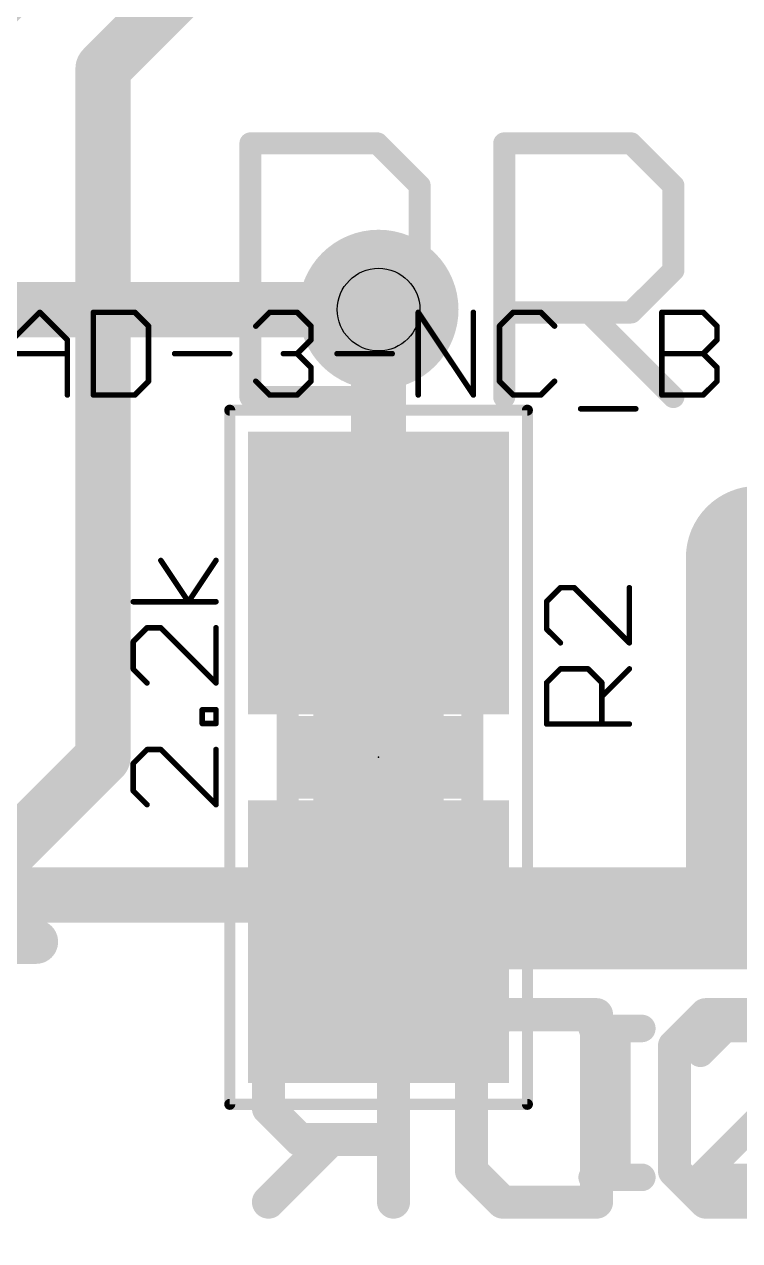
# Model space of a CAD drawing. Extents: x -33 to 74, y -15 to 28.
# Drawn here: x 6.31 to 9.6, y 4.44 to 10.05 of the extents above; entities that cross this region are included whole.
import ezdxf

# ---------------------------------------------------------------- set-up
doc = ezdxf.new("R2010")
doc.units = 0
for name, color, linetype in [('1', 12, 'CONTINUOUS'), ('16', 132, 'CONTINUOUS'), ('18', 110, 'CONTINUOUS'), ('21', 41, 'CONTINUOUS'), ('22', 40, 'CONTINUOUS'), ('23', 53, 'CONTINUOUS'), ('25', 253, 'CONTINUOUS'), ('27', 253, 'CONTINUOUS'), ('29', 40, 'CONTINUOUS'), ('31', 253, 'CONTINUOUS'), ('35', 253, 'CONTINUOUS'), ('39', 12, 'CONTINUOUS'), ('44', 253, 'CONTINUOUS'), ('51', 53, 'CONTINUOUS')]:
    doc.layers.add(name, color=color, linetype=linetype)

# ---------------------------------------------------------------- blocks, each defined once
blk = doc.blocks.new('RECT')
blk.add_solid([(-0.5, -0.5), (0.5, -0.5), (-0.5, 0.5), (0.5, 0.5)])
blk = doc.blocks.new('ROUNDV')
at = {"const_width": 0.5}
blk.add_lwpolyline([(0, -0.25, 1), (0, 0.25, 1), (0, -0.25)], format="xyb", dxfattribs=at)

msp = doc.modelspace()

# ---------------------------------------------------------------- linework, layer by layer
at = {"layer": '1', "const_width": 0.254}
for points in [[(7.3388, 11.3075), (5.715, 9.6837)], [(7.6325, 10.8075), (6.6675, 9.8425)], [(6.6675, 9.8425), (6.6675, 6.6675)], [(7.9375, 7.5175), (7.9375, 8.7313)], [(6.6675, 6.6675), (1.27, 1.27)], [(7.9375, 5.8175), (9.945, 5.8175)]]:
    msp.add_lwpolyline(points, dxfattribs=at)
at = {"layer": '1', "const_width": 0.127}
for points in [[(6.731, 9.8425, 1), (6.604, 9.8425)], [(6.6226, 9.8874, 1), (6.7124, 9.7976)], [(8.001, 8.7313, 1), (7.874, 8.7313)], [(7.874, 7.5175, 1), (8.001, 7.5175)], [(6.7124, 6.6226, 1), (6.6226, 6.7124)], [(6.604, 6.6675, 1), (6.731, 6.6675)], [(7.9375, 5.881, 1), (7.9375, 5.754)]]:
    msp.add_lwpolyline(points, format="xyb", dxfattribs=at)
at = {"layer": '16', "const_width": 0.254}
for points in [[(7.9375, 8.7313), (6.0325, 8.7313)], [(12.065, 6.0325), (1.5875, 6.0325)]]:
    msp.add_lwpolyline(points, dxfattribs=at)
at = {"layer": '16', "const_width": 0.127}
msp.add_lwpolyline([(7.9375, 8.6678, 1), (7.9375, 8.7948)], format="xyb", dxfattribs=at)
at = {"layer": '21'}
for points, const_width in [([(9.6837, 7.8422, 0.4142), (9.4298, 7.5883)], 0.1524), ([(9.4679, 7.5883, 1), (9.3917, 7.5883)], 0.0762), ([(9.3917, 7.5883, 1), (9.4679, 7.5883)], 0.0762), ([(9.4298, 6.0643, 0.4142), (9.6837, 5.8102)], 0.1524), ([(9.4679, 6.0643, 1), (9.3917, 6.0643)], 0.0762), ([(9.3917, 6.0643, 1), (9.4679, 6.0643)], 0.0762), ([(6.359, 5.7658, 1), (6.359, 5.8674)], 0.1016), ([(8.9218, 5.4489, 1), (8.9218, 5.3854)], 0.0635), ([(9.0679, 5.4171, 1), (9.0044, 5.4171)], 0.0635), ([(9.1505, 5.3854, 1), (9.1505, 5.4489)], 0.0635), ([(9.5351, 5.4489, 1), (9.5351, 5.3854)], 0.0635), ([(9.5575, 5.3947, 1), (9.5126, 5.4396)], 0.0635), ([(9.3982, 5.3252, 1), (9.4431, 5.2803)], 0.0635), ([(8.9218, 4.7625, 1), (8.9218, 4.699)], 0.0635), ([(9.1505, 4.699, 1), (9.1505, 4.7625)], 0.0635), ([(9.4207, 4.7625, 1), (9.4207, 4.699)], 0.0635), ([(9.3982, 4.7532, 1), (9.4431, 4.7083)], 0.0635), ([(9.0044, 4.7308, 1), (9.0679, 4.7308)], 0.0635)]:
    msp.add_lwpolyline(points, format="xyb", dxfattribs=dict(at, const_width=const_width))
for points, const_width in [([(9.4298, 7.5883), (9.4298, 6.0643)], 0.1524), ([(5.6471, 5.8166), (6.359, 5.8166)], 0.2032), ([(8.9218, 5.4171), (9.1505, 5.4171)], 0.127), ([(9.0361, 4.7308), (9.0361, 5.4171)], 0.127), ([(9.5351, 5.4171), (9.4207, 5.3027)], 0.127), ([(9.7639, 5.4171), (9.5351, 5.4171)], 0.127), ([(9.4207, 4.7308), (9.8783, 5.1883)], 0.127), ([(8.9218, 4.7308), (9.1505, 4.7308)], 0.127), ([(9.8783, 4.7308), (9.4207, 4.7308)], 0.127)]:
    msp.add_lwpolyline(points, dxfattribs=dict(at, const_width=const_width))
at = {"layer": '22', "const_width": 0.1524}
for points in [[(7.5741, 5.4808), (7.43, 5.3367)], [(8.0063, 5.4808), (7.5741, 5.4808)], [(8.0063, 4.6165), (8.0063, 5.4808)], [(8.3656, 5.3367), (8.5096, 5.4808)], [(8.5096, 5.4808), (8.9418, 5.4808)], [(8.9418, 5.4808), (8.9418, 4.6165)], [(9.3011, 5.3367), (9.4451, 5.4808)], [(9.4451, 5.4808), (9.8773, 5.4808)], [(7.43, 5.3367), (7.43, 5.0486)], [(8.3656, 4.7605), (8.3656, 5.3367)], [(9.3011, 4.7605), (9.3011, 5.3367)], [(7.43, 5.0486), (7.5741, 4.9046)], [(7.7181, 4.9046), (7.43, 4.6165)], [(7.5741, 4.9046), (8.0063, 4.9046)], [(8.5096, 4.6165), (8.3656, 4.7605)], [(9.4451, 4.6165), (9.3011, 4.7605)], [(8.9418, 4.6165), (8.5096, 4.6165)], [(9.8773, 4.6165), (9.4451, 4.6165)]]:
    msp.add_lwpolyline(points, dxfattribs=at)
at = {"layer": '22', "const_width": 0.0762}
for points in [[(7.5741, 5.5189, 1), (7.5741, 5.4427)], [(7.601, 5.4538, 1), (7.5471, 5.5077)], [(8.0444, 5.4808, 1), (7.9682, 5.4808)], [(8.0063, 5.4427, 1), (8.0063, 5.5189)], [(8.5096, 5.5189, 1), (8.5096, 5.4427)], [(8.5366, 5.4538, 1), (8.4827, 5.5077)], [(8.9799, 5.4808, 1), (8.9037, 5.4808)], [(8.9418, 5.4427, 1), (8.9418, 5.5189)], [(9.4451, 5.5189, 1), (9.4451, 5.4427)], [(9.4721, 5.4538, 1), (9.4182, 5.5077)], [(7.4681, 5.3367, 1), (7.3919, 5.3367)], [(7.4031, 5.3637, 1), (7.457, 5.3098)], [(8.3386, 5.3637, 1), (8.3925, 5.3098)], [(8.4037, 5.3367, 1), (8.3275, 5.3367)], [(9.2741, 5.3637, 1), (9.328, 5.3098)], [(9.3392, 5.3367, 1), (9.263, 5.3367)], [(7.457, 5.0756, 1), (7.4031, 5.0217)], [(7.3919, 5.0486, 1), (7.4681, 5.0486)], [(7.5741, 4.9427, 1), (7.5741, 4.8665)], [(7.5471, 4.8776, 1), (7.601, 4.9315)], [(7.7451, 4.8776, 1), (7.6912, 4.9315)], [(8.0063, 4.8665, 1), (8.0063, 4.9427)], [(8.3925, 4.7874, 1), (8.3386, 4.7336)], [(9.328, 4.7874, 1), (9.2741, 4.7336)], [(8.3275, 4.7605, 1), (8.4037, 4.7605)], [(9.263, 4.7605, 1), (9.3392, 4.7605)], [(7.4031, 4.6434, 1), (7.457, 4.5895)], [(7.9682, 4.6165, 1), (8.0444, 4.6165)], [(8.5096, 4.6546, 1), (8.5096, 4.5784)], [(8.4827, 4.5895, 1), (8.5366, 4.6434)], [(8.9037, 4.6165, 1), (8.9799, 4.6165)], [(8.9418, 4.5784, 1), (8.9418, 4.6546)], [(9.4451, 4.6546, 1), (9.4451, 4.5784)], [(9.4182, 4.5895, 1), (9.4721, 4.6434)]]:
    msp.add_lwpolyline(points, format="xyb", dxfattribs=at)
at = {"layer": '23'}
msp.add_point((7.9375, 6.6675), dxfattribs=at)
at = {"layer": '25', "const_width": 0.0254}
for points in [[(8.7754, 7.4492), (8.7119, 7.3857)], [(8.839, 7.4492), (8.7754, 7.4492)], [(9.0932, 7.195), (8.839, 7.4492)], [(9.0932, 7.4492), (9.0932, 7.195)], [(8.7119, 7.3857), (8.7119, 7.2585)], [(8.7119, 7.2585), (8.7754, 7.195)], [(8.7119, 7.0114), (8.7754, 7.075)], [(8.7754, 7.075), (8.9025, 7.075)], [(8.9025, 7.075), (8.9661, 7.0114)], [(8.9661, 6.9479), (9.0932, 7.075)], [(8.7119, 6.8208), (8.7119, 7.0114)], [(8.9661, 7.0114), (8.9661, 6.8208)], [(9.0932, 6.8208), (8.7119, 6.8208)]]:
    msp.add_lwpolyline(points, dxfattribs=at)
at = {"layer": '25', "const_width": 0.0127}
for points in [[(8.7754, 7.4556, 1), (8.7754, 7.4429)], [(8.7799, 7.4447, 1), (8.7709, 7.4537)], [(8.8435, 7.4537, 1), (8.8345, 7.4447)], [(8.839, 7.4429, 1), (8.839, 7.4556)], [(9.0996, 7.4492, 1), (9.0869, 7.4492)], [(8.7182, 7.3857, 1), (8.7055, 7.3857)], [(8.7074, 7.3901, 1), (8.7164, 7.3812)], [(8.7164, 7.263, 1), (8.7074, 7.2541)], [(8.7055, 7.2585, 1), (8.7182, 7.2585)], [(8.7709, 7.1905, 1), (8.7799, 7.1995)], [(9.0869, 7.195, 1), (9.0996, 7.195)], [(9.0887, 7.1905, 1), (9.0977, 7.1995)], [(8.7754, 7.0814, 1), (8.7754, 7.0686)], [(8.7799, 7.0705, 1), (8.7709, 7.0795)], [(8.907, 7.0795, 1), (8.898, 7.0705)], [(8.9025, 7.0686, 1), (8.9025, 7.0814)], [(9.0977, 7.0705, 1), (9.0887, 7.0795)], [(8.7182, 7.0114, 1), (8.7055, 7.0114)], [(8.7074, 7.0159, 1), (8.7164, 7.007)], [(8.9724, 7.0114, 1), (8.9597, 7.0114)], [(8.9616, 7.007, 1), (8.9706, 7.0159)], [(8.9616, 6.9524, 1), (8.9706, 6.9434)], [(8.7119, 6.8271, 1), (8.7119, 6.8144)], [(8.7055, 6.8208, 1), (8.7182, 6.8208)], [(8.9597, 6.8208, 1), (8.9724, 6.8208)], [(9.0932, 6.8144, 1), (9.0932, 6.8271)]]:
    msp.add_lwpolyline(points, format="xyb", dxfattribs=at)
at = {"layer": '27'}
for points, const_width in [([(7.3725, 9.4977, 1), (7.3216, 9.4977)], 0.0508), ([(7.3471, 9.5231, 1), (7.3471, 9.4723)], 0.0508), ([(7.9497, 9.5157, 1), (7.9138, 9.4797)], 0.0508), ([(7.9317, 9.4723, 1), (7.9317, 9.5231)], 0.0508), ([(8.5418, 9.4977, 1), (8.491, 9.4977)], 0.0508), ([(8.5164, 9.5231, 1), (8.5164, 9.4723)], 0.0508), ([(9.1191, 9.5157, 1), (9.0832, 9.4797)], 0.0508), ([(9.1011, 9.4723, 1), (9.1011, 9.5231)], 0.0508), ([(8.152, 9.3028, 1), (8.1012, 9.3028)], 0.0508), ([(8.1087, 9.2848, 1), (8.1446, 9.3208)], 0.0508), ([(9.3214, 9.3028, 1), (9.2706, 9.3028)], 0.0508), ([(9.2781, 9.2848, 1), (9.314, 9.3208)], 0.0508), ([(9.2706, 8.913, 1), (9.3214, 8.913)], 0.0508), ([(9.314, 8.895, 1), (9.2781, 8.931)], 0.0508), ([(8.5164, 8.7435, 1), (8.5164, 8.6927)], 0.0508), ([(8.9242, 8.7361, 1), (8.8883, 8.7001)], 0.0508), ([(9.0832, 8.7361, 1), (9.1191, 8.7001)], 0.0508), ([(9.1011, 8.6927, 1), (9.1011, 8.7435)], 0.0508), ([(6.3807, 8.7234, 1), (6.3717, 8.7144)], 0.0127), ([(6.3807, 8.7144, 1), (6.3717, 8.7234)], 0.0127), ([(6.6233, 8.7252, 1), (6.6233, 8.7125)], 0.0127), ([(6.6297, 8.7189, 1), (6.617, 8.7189)], 0.0127), ([(6.8185, 8.7234, 1), (6.8095, 8.7144)], 0.0127), ([(6.814, 8.7125, 1), (6.814, 8.7252)], 0.0127), ([(7.4353, 8.7252, 1), (7.4353, 8.7125)], 0.0127), ([(7.4398, 8.7144, 1), (7.4308, 8.7234)], 0.0127), ([(7.5669, 8.7234, 1), (7.5579, 8.7144)], 0.0127), ([(7.5624, 8.7125, 1), (7.5624, 8.7252)], 0.0127), ([(8.1265, 8.7189, 1), (8.1138, 8.7189)], 0.0127), ([(8.1254, 8.7224, 1), (8.1149, 8.7154)], 0.0127), ([(8.3807, 8.7189, 1), (8.368, 8.7189)], 0.0127), ([(8.5579, 8.7252, 1), (8.5579, 8.7125)], 0.0127), ([(8.5624, 8.7144, 1), (8.5534, 8.7234)], 0.0127), ([(8.6895, 8.7234, 1), (8.6805, 8.7144)], 0.0127), ([(8.685, 8.7125, 1), (8.685, 8.7252)], 0.0127), ([(9.2491, 8.7189, 1), (9.2364, 8.7189)], 0.0127), ([(9.2428, 8.7252, 1), (9.2428, 8.7125)], 0.0127), ([(9.4379, 8.7234, 1), (9.4289, 8.7144)], 0.0127), ([(9.4334, 8.7125, 1), (9.4334, 8.7252)], 0.0127), ([(6.8839, 8.6553, 1), (6.8712, 8.6553)], 0.0127), ([(6.873, 8.6508, 1), (6.882, 8.6598)], 0.0127), ([(7.3672, 8.6598, 1), (7.3762, 8.6508)], 0.0127), ([(7.6323, 8.6553, 1), (7.6196, 8.6553)], 0.0127), ([(7.6215, 8.6508, 1), (7.6304, 8.6598)], 0.0127), ([(8.5007, 8.6553, 1), (8.488, 8.6553)], 0.0127), ([(8.4899, 8.6598, 1), (8.4988, 8.6508)], 0.0127), ([(8.7441, 8.6508, 1), (8.7531, 8.6598)], 0.0127), ([(9.5033, 8.6553, 1), (9.4906, 8.6553)], 0.0127), ([(9.4925, 8.6508, 1), (9.5015, 8.6598)], 0.0127), ([(6.5097, 8.5918, 1), (6.497, 8.5918)], 0.0127), ([(6.4988, 8.5873, 1), (6.5078, 8.5963)], 0.0127), ([(7.6196, 8.5918, 1), (7.6323, 8.5918)], 0.0127), ([(7.6304, 8.5873, 1), (7.6215, 8.5963)], 0.0127), ([(9.4906, 8.5918, 1), (9.5033, 8.5918)], 0.0127), ([(9.5015, 8.5873, 1), (9.4925, 8.5963)], 0.0127), ([(6.5033, 8.5219, 1), (6.5033, 8.5346)], 0.0127), ([(6.9975, 8.5346, 1), (6.9975, 8.5219)], 0.0127), ([(7.2517, 8.5219, 1), (7.2517, 8.5346)], 0.0127), ([(7.4988, 8.5346, 1), (7.4988, 8.5219)], 0.0127), ([(7.5669, 8.5327, 1), (7.5579, 8.5237)], 0.0127), ([(7.5579, 8.5327, 1), (7.5669, 8.5237)], 0.0127), ([(7.5624, 8.5219, 1), (7.5624, 8.5346)], 0.0127), ([(7.7459, 8.5346, 1), (7.7459, 8.5219)], 0.0127), ([(8.0002, 8.5219, 1), (8.0002, 8.5346)], 0.0127), ([(8.1012, 8.5232, 1), (8.152, 8.5232)], 0.0508), ([(8.1446, 8.5052, 1), (8.1087, 8.5412)], 0.0508), ([(9.2428, 8.5346, 1), (9.2428, 8.5219)], 0.0127), ([(9.4379, 8.5327, 1), (9.4289, 8.5237)], 0.0127), ([(9.4289, 8.5327, 1), (9.4379, 8.5237)], 0.0127), ([(9.4334, 8.5219, 1), (9.4334, 8.5346)], 0.0127), ([(7.6323, 8.4647, 1), (7.6196, 8.4647)], 0.0127), ([(7.6215, 8.4602, 1), (7.6304, 8.4691)], 0.0127), ([(9.5033, 8.4647, 1), (9.4906, 8.4647)], 0.0127), ([(9.4925, 8.4602, 1), (9.5015, 8.4691)], 0.0127), ([(6.882, 8.3966, 1), (6.873, 8.4056)], 0.0127), ([(7.3762, 8.4056, 1), (7.3672, 8.3966)], 0.0127), ([(7.6304, 8.3966, 1), (7.6215, 8.4056)], 0.0127), ([(8.4988, 8.4056, 1), (8.4899, 8.3966)], 0.0127), ([(8.7531, 8.3966, 1), (8.7441, 8.4056)], 0.0127), ([(9.5015, 8.3966, 1), (9.4925, 8.4056)], 0.0127), ([(6.8712, 8.4011, 1), (6.8839, 8.4011)], 0.0127), ([(7.3471, 8.3537, 1), (7.3471, 8.3029)], 0.0508), ([(7.6196, 8.4011, 1), (7.6323, 8.4011)], 0.0127), ([(7.9138, 8.3463, 1), (7.9497, 8.3103)], 0.0508), ([(7.9317, 8.3029, 1), (7.9317, 8.3537)], 0.0508), ([(8.488, 8.4011, 1), (8.5007, 8.4011)], 0.0127), ([(9.2781, 8.3103, 1), (9.314, 8.3463)], 0.0508), ([(9.4906, 8.4011, 1), (9.5033, 8.4011)], 0.0127), ([(6.497, 8.3376, 1), (6.5097, 8.3376)], 0.0127), ([(6.6233, 8.3439, 1), (6.6233, 8.3312)], 0.0127), ([(6.617, 8.3376, 1), (6.6297, 8.3376)], 0.0127), ([(6.8095, 8.342, 1), (6.8185, 8.3331)], 0.0127), ([(6.814, 8.3312, 1), (6.814, 8.3439)], 0.0127), ([(7.3216, 8.3283, 1), (7.3725, 8.3283)], 0.0508), ([(7.4353, 8.3439, 1), (7.4353, 8.3312)], 0.0127), ([(7.4308, 8.3331, 1), (7.4398, 8.342)], 0.0127), ([(7.5579, 8.342, 1), (7.5669, 8.3331)], 0.0127), ([(7.5624, 8.3312, 1), (7.5624, 8.3439)], 0.0127), ([(8.1138, 8.3376, 1), (8.1265, 8.3376)], 0.0127), ([(8.368, 8.3376, 1), (8.3807, 8.3376)], 0.0127), ([(8.3691, 8.334, 1), (8.3796, 8.3411)], 0.0127), ([(8.491, 8.3283, 1), (8.5418, 8.3283)], 0.0508), ([(8.5579, 8.3439, 1), (8.5579, 8.3312)], 0.0127), ([(8.5534, 8.3331, 1), (8.5624, 8.342)], 0.0127), ([(8.6805, 8.342, 1), (8.6895, 8.3331)], 0.0127), ([(8.685, 8.3312, 1), (8.685, 8.3439)], 0.0127), ([(9.2428, 8.3439, 1), (9.2428, 8.3312)], 0.0127), ([(9.2364, 8.3376, 1), (9.2491, 8.3376)], 0.0127), ([(9.4289, 8.342, 1), (9.4379, 8.3331)], 0.0127), ([(9.4334, 8.3312, 1), (9.4334, 8.3439)], 0.0127), ([(8.8686, 8.2803, 1), (8.8686, 8.2676)], 0.0127), ([(9.1228, 8.2676, 1), (9.1228, 8.2803)], 0.0127), ([(6.9393, 7.5785, 1), (6.9287, 7.5715)], 0.0127), ([(7.1935, 7.5715, 1), (7.1829, 7.5785)], 0.0127), ([(6.8069, 7.3907, 1), (6.8069, 7.378)], 0.0127), ([(7.0558, 7.3879, 1), (7.0664, 7.3808)], 0.0127), ([(7.0558, 7.3808, 1), (7.0664, 7.3879)], 0.0127), ([(7.1882, 7.378, 1), (7.1882, 7.3907)], 0.0127), ([(6.8704, 7.2707, 1), (6.8704, 7.258)], 0.0127), ([(6.8749, 7.2599, 1), (6.8659, 7.2689)], 0.0127), ([(6.9385, 7.2689, 1), (6.9295, 7.2599)], 0.0127), ([(6.934, 7.258, 1), (6.934, 7.2707)], 0.0127), ([(7.1946, 7.2644, 1), (7.1818, 7.2644)], 0.0127), ([(6.8132, 7.2008, 1), (6.8005, 7.2008)], 0.0127), ([(6.8024, 7.2053, 1), (6.8114, 7.1963)], 0.0127), ([(6.8114, 7.0782, 1), (6.8024, 7.0692)], 0.0127), ([(6.8005, 7.0737, 1), (6.8132, 7.0737)], 0.0127), ([(6.8659, 7.0057, 1), (6.8749, 7.0146)], 0.0127), ([(7.1818, 7.0102, 1), (7.1946, 7.0102)], 0.0127), ([(7.1837, 7.0057, 1), (7.1927, 7.0146)], 0.0127), ([(7.131, 6.8866, 1), (7.1183, 6.8866)], 0.0127), ([(7.1246, 6.893, 1), (7.1246, 6.8803)], 0.0127), ([(7.1946, 6.8866, 1), (7.1818, 6.8866)], 0.0127), ([(7.1882, 6.8803, 1), (7.1882, 6.893)], 0.0127), ([(7.1246, 6.8294, 1), (7.1246, 6.8167)], 0.0127), ([(7.1183, 6.823, 1), (7.131, 6.823)], 0.0127), ([(7.1818, 6.823, 1), (7.1946, 6.823)], 0.0127), ([(7.1882, 6.8167, 1), (7.1882, 6.8294)], 0.0127), ([(6.8704, 6.7094, 1), (6.8704, 6.6967)], 0.0127), ([(6.8749, 6.6986, 1), (6.8659, 6.7075)], 0.0127), ([(6.9385, 6.7075, 1), (6.9295, 6.6986)], 0.0127), ([(6.934, 6.6967, 1), (6.934, 6.7094)], 0.0127), ([(7.1946, 6.7031, 1), (7.1818, 6.7031)], 0.0127), ([(6.8132, 6.6395, 1), (6.8005, 6.6395)], 0.0127), ([(6.8024, 6.644, 1), (6.8114, 6.635)], 0.0127), ([(6.8114, 6.5169, 1), (6.8024, 6.5079)], 0.0127), ([(6.8005, 6.5124, 1), (6.8132, 6.5124)], 0.0127), ([(6.8659, 6.4444, 1), (6.8749, 6.4533)], 0.0127), ([(7.1818, 6.4488, 1), (7.1946, 6.4488)], 0.0127), ([(7.1837, 6.4444, 1), (7.1927, 6.4533)], 0.0127)]:
    msp.add_lwpolyline(points, format="xyb", dxfattribs=dict(at, const_width=const_width))
for points, const_width in [([(7.3471, 9.4977), (7.3471, 8.3283)], 0.1016), ([(7.9317, 9.4977), (7.3471, 9.4977)], 0.1016), ([(8.1266, 9.3028), (7.9317, 9.4977)], 0.1016), ([(8.5164, 8.3283), (8.5164, 9.4977)], 0.1016), ([(8.5164, 9.4977), (9.1011, 9.4977)], 0.1016), ([(9.1011, 9.4977), (9.296, 9.3028)], 0.1016), ([(8.1266, 8.5232), (8.1266, 9.3028)], 0.1016), ([(9.296, 9.3028), (9.296, 8.913)], 0.1016), ([(9.296, 8.913), (9.1011, 8.7181)], 0.1016), ([(9.1011, 8.7181), (8.5164, 8.7181)], 0.1016), ([(8.9062, 8.7181), (9.296, 8.3283)], 0.1016), ([(6.2491, 8.5918), (6.3762, 8.7189)], 0.0254), ([(6.3762, 8.7189), (6.5033, 8.5918)], 0.0254), ([(6.6233, 8.7189), (6.6233, 8.3376)], 0.0254), ([(6.814, 8.7189), (6.6233, 8.7189)], 0.0254), ([(6.8775, 8.6553), (6.814, 8.7189)], 0.0254), ([(7.3717, 8.6553), (7.4353, 8.7189)], 0.0254), ([(7.4353, 8.7189), (7.5624, 8.7189)], 0.0254), ([(7.5624, 8.7189), (7.6259, 8.6553)], 0.0254), ([(8.1201, 8.3376), (8.1201, 8.7189)], 0.0254), ([(8.1201, 8.7189), (8.3744, 8.3376)], 0.0254), ([(8.3744, 8.3376), (8.3744, 8.7189)], 0.0254), ([(8.5579, 8.7189), (8.4944, 8.6553)], 0.0254), ([(8.685, 8.7189), (8.5579, 8.7189)], 0.0254), ([(8.7486, 8.6553), (8.685, 8.7189)], 0.0254), ([(9.2428, 8.3376), (9.2428, 8.7189)], 0.0254), ([(9.2428, 8.7189), (9.4334, 8.7189)], 0.0254), ([(9.4334, 8.7189), (9.497, 8.6553)], 0.0254), ([(6.8775, 8.4011), (6.8775, 8.6553)], 0.0254), ([(7.6259, 8.6553), (7.6259, 8.5918)], 0.0254), ([(8.4944, 8.6553), (8.4944, 8.4011)], 0.0254), ([(9.497, 8.6553), (9.497, 8.5918)], 0.0254), ([(6.5033, 8.5918), (6.5033, 8.3376)], 0.0254), ([(7.6259, 8.5918), (7.5624, 8.5282)], 0.0254), ([(9.497, 8.5918), (9.4334, 8.5282)], 0.0254), ([(6.2491, 8.5282), (6.5033, 8.5282)], 0.0254), ([(6.9975, 8.5282), (7.2517, 8.5282)], 0.0254), ([(7.5624, 8.5282), (7.4988, 8.5282)], 0.0254), ([(7.5624, 8.5282), (7.6259, 8.4647)], 0.0254), ([(7.7459, 8.5282), (8.0002, 8.5282)], 0.0254), ([(7.9317, 8.3283), (8.1266, 8.5232)], 0.1016), ([(9.2428, 8.5282), (9.4334, 8.5282)], 0.0254), ([(9.4334, 8.5282), (9.497, 8.4647)], 0.0254), ([(7.6259, 8.4647), (7.6259, 8.4011)], 0.0254), ([(9.497, 8.4647), (9.497, 8.4011)], 0.0254), ([(6.814, 8.3376), (6.8775, 8.4011)], 0.0254), ([(7.4353, 8.3376), (7.3717, 8.4011)], 0.0254), ([(7.6259, 8.4011), (7.5624, 8.3376)], 0.0254), ([(8.4944, 8.4011), (8.5579, 8.3376)], 0.0254), ([(8.685, 8.3376), (8.7486, 8.4011)], 0.0254), ([(9.497, 8.4011), (9.4334, 8.3376)], 0.0254), ([(7.3471, 8.3283), (7.9317, 8.3283)], 0.1016), ([(6.6233, 8.3376), (6.814, 8.3376)], 0.0254), ([(7.5624, 8.3376), (7.4353, 8.3376)], 0.0254), ([(8.5579, 8.3376), (8.685, 8.3376)], 0.0254), ([(9.4334, 8.3376), (9.2428, 8.3376)], 0.0254), ([(8.8686, 8.274), (9.1228, 8.274)], 0.0254), ([(7.0611, 7.3844), (6.934, 7.575)], 0.0254), ([(7.1882, 7.575), (7.0611, 7.3844)], 0.0254), ([(7.1882, 7.3844), (6.8069, 7.3844)], 0.0254), ([(6.8704, 7.2644), (6.8069, 7.2008)], 0.0254), ([(6.934, 7.2644), (6.8704, 7.2644)], 0.0254), ([(7.1882, 7.0102), (6.934, 7.2644)], 0.0254), ([(7.1882, 7.2644), (7.1882, 7.0102)], 0.0254), ([(6.8069, 7.2008), (6.8069, 7.0737)], 0.0254), ([(6.8069, 7.0737), (6.8704, 7.0102)], 0.0254), ([(7.1246, 6.823), (7.1246, 6.8866)], 0.0254), ([(7.1246, 6.8866), (7.1882, 6.8866)], 0.0254), ([(7.1882, 6.8866), (7.1882, 6.823)], 0.0254), ([(7.1882, 6.823), (7.1246, 6.823)], 0.0254), ([(6.8704, 6.7031), (6.8069, 6.6395)], 0.0254), ([(6.934, 6.7031), (6.8704, 6.7031)], 0.0254), ([(7.1882, 6.4488), (6.934, 6.7031)], 0.0254), ([(7.1882, 6.7031), (7.1882, 6.4488)], 0.0254), ([(6.8069, 6.6395), (6.8069, 6.5124)], 0.0254), ([(6.8069, 6.5124), (6.8704, 6.4488)], 0.0254)]:
    msp.add_lwpolyline(points, dxfattribs=dict(at, const_width=const_width))
at = {"layer": '39', "const_width": 0.0508}
for points in [[(7.2517, 5.0673), (7.2517, 8.2677)], [(7.2517, 8.2677), (8.6233, 8.2677)], [(8.6233, 8.2677), (8.6233, 5.0673)], [(8.6233, 5.0673), (7.2517, 5.0673)]]:
    msp.add_lwpolyline(points, dxfattribs=at)
at = {"layer": '39', "const_width": 0.0254}
for points in [[(7.2644, 8.2677, 1), (7.239, 8.2677)], [(7.2517, 8.2804, 1), (7.2517, 8.255)], [(8.636, 8.2677, 1), (8.6106, 8.2677)], [(8.6233, 8.255, 1), (8.6233, 8.2804)], [(7.2517, 5.08, 1), (7.2517, 5.0546)], [(7.239, 5.0673, 1), (7.2644, 5.0673)], [(8.6106, 5.0673, 1), (8.636, 5.0673)], [(8.6233, 5.0546, 1), (8.6233, 5.08)]]:
    msp.add_lwpolyline(points, format="xyb", dxfattribs=at)
at = {"layer": '44'}
msp.add_circle((7.9375, 8.7313), 0.1905, dxfattribs=at)
at = {"layer": '51', "const_width": 0.1016}
for points in [[(7.5185, 7.0235), (7.5185, 6.3115)], [(8.3695, 7.0235), (8.3695, 6.3115)]]:
    msp.add_lwpolyline(points, dxfattribs=at)
at = {"layer": '51', "const_width": 0.0508}
for points in [[(7.5439, 7.0235, 1), (7.4931, 7.0235)], [(8.3949, 7.0235, 1), (8.3441, 7.0235)], [(7.4931, 6.3115, 1), (7.5439, 6.3115)], [(8.3441, 6.3115, 1), (8.3949, 6.3115)]]:
    msp.add_lwpolyline(points, format="xyb", dxfattribs=at)

# ---------------------------------------------------------------- block references
at = {"layer": '1', "xscale": 1.1, "rotation": 270}
for p in [(7.9375, 7.5175), (7.9375, 5.8175)]:
    msp.add_blockref('RECT', p, dxfattribs=at)
at = {"layer": '18', "xscale": 0.7366, "yscale": 0.7366}
msp.add_blockref('ROUNDV', (7.9375, 8.7313), dxfattribs=at)
msp.add_blockref('ROUNDV', (7.9375, 8.7313), dxfattribs=at)
at = {"layer": '21', "xscale": 0.381, "yscale": 0.762, "rotation": 270}
msp.add_blockref('RECT', (7.9375, 6.6675), dxfattribs=at)
at = {"layer": '29', "xscale": 1.3032, "yscale": 1.2032, "rotation": 270}
for p in [(7.9375, 7.5175), (7.9375, 5.8175)]:
    msp.add_blockref('RECT', p, dxfattribs=at)
at = {"layer": '31', "xscale": 1.1, "rotation": 270}
for p in [(7.9375, 7.5175), (7.9375, 5.8175)]:
    msp.add_blockref('RECT', p, dxfattribs=at)
at = {"layer": '31', "xscale": 2.9972, "yscale": 1.9812, "rotation": 180}
msp.add_blockref('RECT', (10.9538, 6.8262), dxfattribs=at)
at = {"layer": '35', "xscale": 0.3998, "yscale": 0.6, "rotation": 270}
msp.add_blockref('RECT', (7.9375, 6.6675), dxfattribs=at)
at = {"layer": '51', "xscale": 0.5001, "yscale": 0.95, "rotation": 270}
for p in [(7.9426, 7.2557), (7.9426, 6.0873)]:
    msp.add_blockref('RECT', p, dxfattribs=at)

doc.saveas('drawing.dxf')
